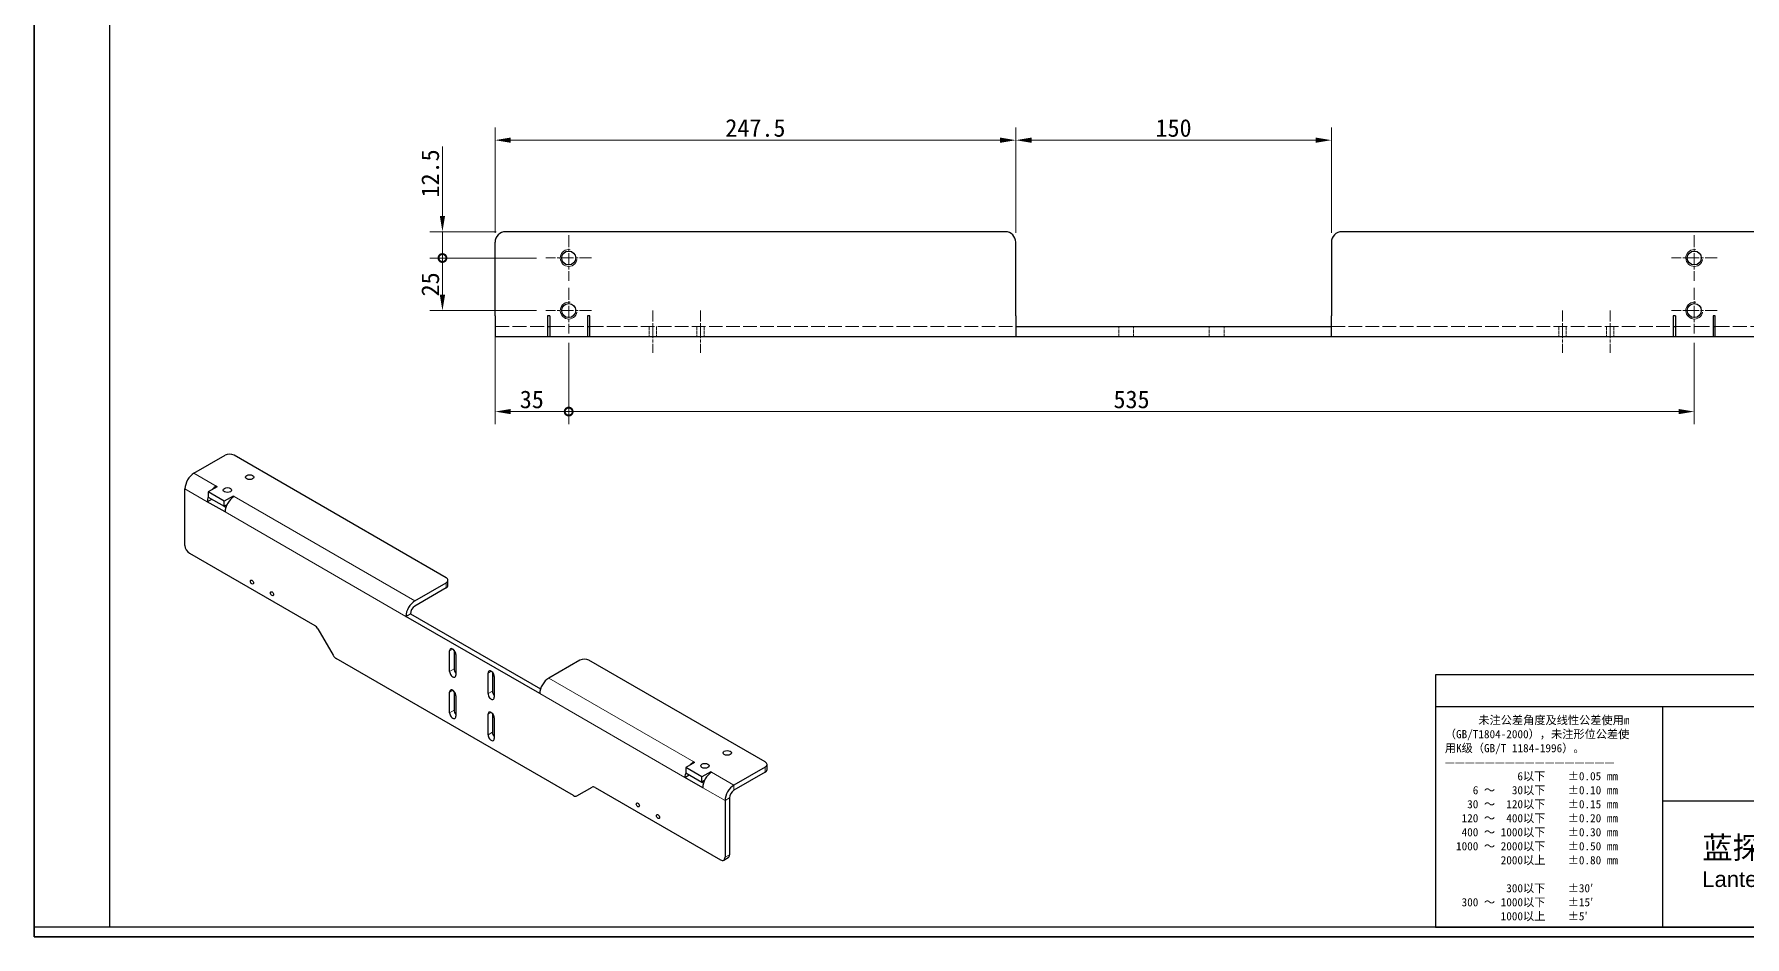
# Model space of a CAD drawing. Header units: millimetres. Extents: x 18 to 1244, y 16 to 875.
# Drawn here: x 18 to 831, y 16 to 446 of the extents above; entities that cross this region are included whole.
import ezdxf
from ezdxf.enums import TextEntityAlignment as Align

# ---------------------------------------------------------------- set-up
doc = ezdxf.new("R2018")
doc.units = ezdxf.units.MM
doc.header["$LTSCALE"] = 3
doc.linetypes.add('CHAIN', pattern=[0.3543, 0.2362, -0.0295, 0.0591, -0.0295])
doc.linetypes.add('DASHED', pattern=[0.2067, 0.1654, -0.0413])
for name, color, linetype, lineweight in [('1', 7, 'Continuous', 18), ('可见 (ISO)', 7, 'Continuous', 25), ('可见窄的 (ISO)', 7, 'Continuous', 18), ('图框 (ISO)', 7, 'Continuous', 35), ('标题 (ISO)', 7, 'Continuous', 25)]:
    doc.layers.add(name, color=color, linetype=linetype, lineweight=lineweight)
for name, color, linetype, lineweight, true_color in [('中心标记 (ISO)', 1, 'CHAIN', 18, 0xff0000), ('中心线 (ISO)', 1, 'CHAIN', 18, 0xff0000), ('尺寸 (ISO)', 7, 'Continuous', 18, 0x008000), ('隐藏 (ISO)', 5, 'DASHED', 18, 0x0000ff)]:
    doc.layers.add(name, color=color, linetype=linetype, lineweight=lineweight, true_color=true_color)
doc.styles.get("Standard").update_dxf_attribs({"font": 'simfang.ttf'})
doc.styles.add('文本样式164', font='SimSun.ttf')
doc.styles.add('最新国标', font='simfang.ttf')
doc.styles.add('注释文本 (ISO)', font='simfang.ttf')
doc.dimstyles.new('默认 (GB)', dxfattribs={"dimscale": 3, "dimtxt": 2.8, "dimasz": 2.5, "dimexe": 2, "dimexo": 1.5, "dimgap": 0.5, "dimtad": 1, "dimtoh": 1, "dimdsep": 46, "dimtxsty": '最新国标', "dimcen": 0.09, "dimdle": 10, "dimclrd": 256, "dimclre": 256, "dimclrt": 256, "dimaunit": 1, "dimadec": 3, "dimazin": 2, "dimtfac": 0.535714, "dimtdec": 3, "dimtmove": 0, "dimatfit": 3, "dimfxl": 0, "dimtolj": 1, "dimlwd": -1, "dimlwe": -1, "dimarcsym": 0})

# ---------------------------------------------------------------- blocks, each defined once
blk = doc.blocks.new('图框 最新国标')
at = {"layer": '图框 (ISO)'}
for p, q in [((6, 7), (6, 291.5)), ((6, 7), (6, 5.5)), ((6, 7), (6, 5.5)), ((414.5, 5.5), (6, 5.5))]:
    blk.add_line(p, q, dxfattribs=at)
at = {"layer": '图框 (ISO)', "color": 7, "linetype": 'Continuous', "lineweight": 25}
for p, q in [((18, 7), (18, 290)), ((413, 7), (6, 7)), ((413, 7), (18, 7))]:
    blk.add_line(p, q, dxfattribs=at)
at = {"layer": '图框 (ISO)', "lineweight": 30}
blk.add_attdef('零件代号', text='', height=2.5, rotation=180, dxfattribs=at).set_placement((35.5, 286), align=Align.MIDDLE_CENTER)
blk = doc.blocks.new('标题栏 最新国标')
at = {"layer": '标题 (ISO)'}
for p, q in [((381.98, -183.84), (196.98, -183.84)), ((196.98, -183.84), (196.98, -223.84)), ((254.48, -183.84), (254.48, -188.84)), ((269.48, -183.84), (269.48, -188.84)), ((289.48, -183.84), (289.48, -188.84)), ((381.98, -223.84), (381.98, -183.84)), ((383.48, -183.84), (383.48, -225.34)), ((281.48, -188.09), (281.48, -184.59)), ((281.48, -184.59), (286.48, -185.34)), ((286.48, -185.34), (286.48, -187.34)), ((196.98, -188.84), (381.98, -188.84)), ((232.98, -188.84), (232.98, -223.84)), ((286.48, -187.34), (281.48, -188.09)), ((321.98, -188.84), (321.98, -223.84)), ((321.98, -193.84), (381.98, -193.84)), ((321.98, -198.84), (381.98, -198.84)), ((351.98, -198.84), (351.98, -208.84)), ((321.98, -203.84), (232.98, -203.84)), ((321.98, -203.84), (381.98, -203.84)), ((321.98, -208.84), (381.98, -208.84)), ((321.98, -218.84), (381.98, -218.84)), ((196.98, -223.84), (381.98, -223.84)), ((383.48, -225.34), (196.98, -225.34))]:
    blk.add_line(p, q, dxfattribs=at)
at = {"layer": '标题 (ISO)', "linetype": 'CHAIN', "ltscale": 5.000333}
blk.add_line((274.98, -184.09), (274.98, -188.59), dxfattribs=at)
at = {"layer": '标题 (ISO)', "linetype": 'CHAIN', "ltscale": 15.834605}
blk.add_line((272.73, -186.34), (286.98, -186.34), dxfattribs=at)
at = {"layer": '标题 (ISO)'}
for radius in [1.75, 1]:
    blk.add_circle((274.98, -186.34), radius, dxfattribs=at)
at = {"layer": '1', "style": '文本样式164'}
for s, p in [('UNIT: mm', (261.98, -186.34)), ('材 料', (299.48, -186.34)), ('设 计', (327.98, -191.34)), ('制 图', (327.98, -196.34)), ('比 例', (327.98, -201.34)), ('重 量', (357.98, -201.34)), ('共 3  张', (336.98, -206.34)), ('第 2  张', (366.98, -206.34))]:
    blk.add_text(s, height=2, dxfattribs=at).set_placement(p, align=Align.MIDDLE_CENTER)
at = {"layer": '标题 (ISO)', "style": '注释文本 (ISO)'}
for s, insert, char_height, attachment_point, line_spacing_factor in [('\\fSimSun|b0|i0;{\\H1.3000;      未注公差角度及线性公差使用m\\P}\\fSimSun|b0|i0;{\\H1.3000;（GB/T1804-2000），未注形位公差使\\P}\\fSimSun|b0|i0;{\\H1.3000;用K级（GB/T 1184-1996）。\\P}\\fSimSun|b0|i0;{\\H1.3000;—————————————————\\P}\\fSimSun|b0|i0;{\\H1.3000;             6以下    ±0.05 mm\\P}\\fSimSun|b0|i0;{\\H1.3000;     6 ～   30以下    ±0.10 mm\\P}\\fSimSun|b0|i0;{\\H1.3000;    30 ～  120以下    ±0.15 mm\\P}\\fSimSun|b0|i0;{\\H1.3000;   120 ～  400以下    ±0.20 mm\\P}\\fSimSun|b0|i0;{\\H1.3000;   400 ～ 1000以下    ±0.30 mm\\P}\\fSimSun|b0|i0;{\\H1.3000;  1000 ～ 2000以下    ±0.50 mm\\P}\\fSimSun|b0|i0;{\\H1.3000;          2000以上    ±0.80 mm\\P}\\fSimSun|b0|i0;{\\H1.3000;\\P}\\fSimSun|b0|i0;{\\H1.3000;           300以下    ±30′\\P}\\fSimSun|b0|i0;{\\H1.3000;   300 ～ 1000以下    ±15′\\P}\\fSimSun|b0|i0;{\\H1.3000;          1000以上    ±5′}', (198.48, -206.63), 1.3, 4, 1.023913), ('\\pxsm0.94;\\fMicrosoft YaHei|b0|i0;{\\H3.5000;蓝探科工业自动化（江苏）有限公司\\P}\\fArial|b0|i0;{\\H2.5000;Lantech Industrial Automation (Jiangsu) Co., Ltd}\\fFangSong|b0|i0;{\\H2.5000;.}', (277.48, -213.84), 2, 5, 0.978695)]:
    blk.add_mtext(s, dxfattribs=dict(at, insert=insert, char_height=char_height, attachment_point=attachment_point, line_spacing_factor=line_spacing_factor))
at = {"layer": '标题 (ISO)', "attachment_point": 5, "style": '注释文本 (ISO)'}
for s, insert, char_height in [('\\fFangSong|b0|i0;零件号', (327.98, -211.84), 2), ('\\fSimSun|b0|i0;{\\H1.6000;未经蓝探科事先书面同意，严禁复制或发布此文件。}', (351.98, -221.34), 1.6)]:
    blk.add_mtext(s, dxfattribs=dict(at, insert=insert, char_height=char_height))
at = {"layer": '标题 (ISO)', "lineweight": 30, "flags": 104}
for tag, height, p in [('材料', 2, (324.48, -186.34)), ('设计人', 2, (357.98, -191.34)), ('库存编号', 3.5, (277.48, -196.34)), ('设计人', 2, (357.98, -196.34)), ('视图比例', 2, (342.98, -201.34)), ('质量\\P3;', 2, (372.98, -201.34)), ('零件代号', 3.5, (357.98, -213.84))]:
    blk.add_attdef(tag, text='', height=height, dxfattribs=at).set_placement(p, align=Align.MIDDLE_CENTER)
blk = doc.blocks.new('*D11')
at = {"layer": 'Defpoints', "color": 0, "transparency": 16777216}
for p in [(484.54, 395.13), (237.04, 346.63), (484.54, 346.63)]:
    blk.add_point(p, dxfattribs=at)
at = {"layer": '尺寸 (ISO)', "color": 116, "true_color": 0x00803f, "transparency": 16777216}
for p, q in [((237.04, 351.13), (237.04, 401.13)), ((484.54, 351.13), (484.54, 401.13)), ((244.54, 395.13), (477.04, 395.13))]:
    blk.add_line(p, q, dxfattribs=at)
for points in [[(244.54, 396.38), (244.54, 393.88), (237.04, 395.13)], [(477.04, 396.38), (477.04, 393.88), (484.54, 395.13)]]:
    blk.add_solid(points, dxfattribs=at)
at = {"layer": '尺寸 (ISO)', "transparency": 16777216, "insert": (360.79, 400.9), "char_height": 8.4, "attachment_point": 5, "style": '最新国标'}
blk.add_mtext('\\A1;247.5', dxfattribs=at)
blk = doc.blocks.new('*D12')
at = {"layer": 'Defpoints', "color": 0, "transparency": 16777216}
for p in [(634.54, 395.13), (484.54, 346.63), (634.54, 346.63)]:
    blk.add_point(p, dxfattribs=at)
at = {"layer": '尺寸 (ISO)', "color": 116, "true_color": 0x00803f, "transparency": 16777216}
for p, q in [((484.54, 351.13), (484.54, 401.13)), ((634.54, 351.13), (634.54, 401.13)), ((492.04, 395.13), (627.04, 395.13))]:
    blk.add_line(p, q, dxfattribs=at)
for points in [[(492.04, 396.38), (492.04, 393.88), (484.54, 395.13)], [(627.04, 396.38), (627.04, 393.88), (634.54, 395.13)]]:
    blk.add_solid(points, dxfattribs=at)
at = {"layer": '尺寸 (ISO)', "transparency": 16777216, "insert": (559.54, 400.88), "char_height": 8.4, "attachment_point": 5, "style": '最新国标'}
blk.add_mtext('\\A1;150', dxfattribs=at)
blk = doc.blocks.new('_DotSmall')
at = {"color": 0, "linetype": 'ByBlock', "const_width": 0.5}
blk.add_lwpolyline([(-0.0625, 0, 1), (0.0625, 0, 1)], format="xyb", close=True, dxfattribs=at)
blk = doc.blocks.new('*D13')
at = {"layer": 'Defpoints', "color": 0, "transparency": 16777216}
for p in [(237.04, 311.63), (272.04, 303.31), (272.04, 266.13)]:
    blk.add_point(p, dxfattribs=at)
at = {"layer": '尺寸 (ISO)', "color": 116, "true_color": 0x00803f, "transparency": 16777216}
for p, q in [((237.04, 307.13), (237.04, 260.13)), ((272.04, 298.81), (272.04, 260.13)), ((244.54, 266.13), (272.04, 266.13))]:
    blk.add_line(p, q, dxfattribs=at)
blk.add_solid([(244.54, 267.38), (244.54, 264.88), (237.04, 266.13)], dxfattribs=at)
at = {"layer": '尺寸 (ISO)', "color": 116, "true_color": 0x00803f, "transparency": 16777216, "xscale": 7.5, "yscale": 7.5, "zscale": 7.5}
blk.add_blockref('_DotSmall', (272.04, 266.13), dxfattribs=at)
at = {"layer": '尺寸 (ISO)', "transparency": 16777216, "insert": (254.51, 271.88), "char_height": 8.4, "attachment_point": 5, "style": '最新国标'}
blk.add_mtext('\\A1;35', dxfattribs=at)
blk = doc.blocks.new('*D15')
at = {"layer": 'Defpoints', "color": 0, "transparency": 16777216}
for p in [(272.04, 303.31), (807.04, 303.31), (807.04, 266.13)]:
    blk.add_point(p, dxfattribs=at)
at = {"layer": '尺寸 (ISO)', "color": 116, "true_color": 0x00803f, "transparency": 16777216}
for p, q in [((272.04, 298.81), (272.04, 260.13)), ((807.04, 298.81), (807.04, 260.13)), ((272.04, 266.13), (799.54, 266.13))]:
    blk.add_line(p, q, dxfattribs=at)
blk.add_solid([(799.54, 267.38), (799.54, 264.88), (807.04, 266.13)], dxfattribs=at)
at = {"layer": '尺寸 (ISO)', "color": 116, "true_color": 0x00803f, "transparency": 16777216, "xscale": 7.5, "yscale": 7.5, "zscale": 7.5, "rotation": 180}
blk.add_blockref('_DotSmall', (272.04, 266.13), dxfattribs=at)
at = {"layer": '尺寸 (ISO)', "transparency": 16777216, "insert": (539.57, 271.88), "char_height": 8.4, "attachment_point": 5, "style": '最新国标'}
blk.add_mtext('\\A1;535', dxfattribs=at)
blk = doc.blocks.new('*D16')
at = {"layer": 'Defpoints', "color": 0, "transparency": 16777216}
for p in [(212.04, 339.13), (261.22, 339.13), (261.22, 314.13)]:
    blk.add_point(p, dxfattribs=at)
at = {"layer": '尺寸 (ISO)', "color": 116, "true_color": 0x00803f, "transparency": 16777216}
for p, q in [((256.72, 339.13), (206.04, 339.13)), ((212.04, 321.63), (212.04, 339.13)), ((256.72, 314.13), (206.04, 314.13))]:
    blk.add_line(p, q, dxfattribs=at)
blk.add_solid([(210.79, 321.63), (213.29, 321.63), (212.04, 314.13)], dxfattribs=at)
at = {"layer": '尺寸 (ISO)', "color": 116, "true_color": 0x00803f, "transparency": 16777216, "xscale": 7.5, "yscale": 7.5, "zscale": 7.5, "rotation": 90}
blk.add_blockref('_DotSmall', (212.04, 339.13), dxfattribs=at)
at = {"layer": '尺寸 (ISO)', "transparency": 16777216, "insert": (206.29, 326.6), "char_height": 8.4, "attachment_point": 5, "rotation": 90, "style": '最新国标'}
blk.add_mtext('\\A1;25', dxfattribs=at)
blk = doc.blocks.new('*D17')
at = {"layer": 'Defpoints', "color": 0, "transparency": 16777216}
for p in [(212.04, 351.63), (242.04, 351.63), (261.22, 339.13)]:
    blk.add_point(p, dxfattribs=at)
at = {"layer": '尺寸 (ISO)', "color": 116, "true_color": 0x00803f, "transparency": 16777216}
for p, q in [((212.04, 359.13), (212.04, 392.05)), ((237.54, 351.63), (206.04, 351.63)), ((212.04, 339.13), (212.04, 351.63)), ((256.72, 339.13), (206.04, 339.13)), ((212.04, 339.13), (212.04, 331.63))]:
    blk.add_line(p, q, dxfattribs=at)
blk.add_solid([(210.79, 359.13), (213.29, 359.13), (212.04, 351.63)], dxfattribs=at)
at = {"layer": '尺寸 (ISO)', "color": 116, "true_color": 0x00803f, "transparency": 16777216, "xscale": 7.5, "yscale": 7.5, "zscale": 7.5, "rotation": 90}
blk.add_blockref('_DotSmall', (212.04, 339.13), dxfattribs=at)
at = {"layer": '尺寸 (ISO)', "transparency": 16777216, "insert": (206.27, 379.34), "char_height": 8.4, "attachment_point": 5, "rotation": 90, "style": '最新国标'}
blk.add_mtext('\\A1;12.5', dxfattribs=at)

msp = doc.modelspace()

# ---------------------------------------------------------------- linework, layer by layer
at = {"layer": '中心标记 (ISO)', "ltscale": 8.018003}
for p, q in [((272.041, 349.956), (272.041, 328.309)), ((807.041, 349.956), (807.041, 328.309)), ((282.865, 339.133), (261.218, 339.133)), ((817.865, 339.133), (796.218, 339.133)), ((272.041, 324.956), (272.041, 303.309)), ((807.041, 324.956), (807.041, 303.309)), ((282.865, 314.133), (261.218, 314.133)), ((817.865, 314.133), (796.218, 314.133))]:
    msp.add_line(p, q, dxfattribs=at)
at = {"layer": '中心线 (ISO)', "ltscale": 7.407949}
for p, q in [((312.041, 314.133), (312.041, 294.133)), ((334.641, 314.133), (334.641, 294.133)), ((744.441, 314.133), (744.441, 294.133)), ((767.041, 314.133), (767.041, 294.133))]:
    msp.add_line(p, q, dxfattribs=at)
at = {"layer": '可见 (ISO)'}
for p, q in [((479.541, 351.633), (242.041, 351.633)), ((837.041, 351.633), (639.541, 351.633)), ((237.041, 311.633), (237.041, 346.633)), ((484.541, 311.633), (484.541, 346.633)), ((634.541, 346.633), (634.541, 311.633)), ((237.041, 311.633), (237.041, 301.633)), ((263.041, 311.633), (262.041, 311.633)), ((262.041, 311.633), (262.041, 301.633)), ((263.041, 311.633), (263.041, 301.633)), ((281.041, 311.633), (281.041, 301.633)), ((282.041, 311.633), (281.041, 311.633)), ((282.041, 301.633), (282.041, 311.633)), ((484.541, 311.633), (484.541, 301.633)), ((634.541, 301.633), (634.541, 311.633)), ((798.041, 311.633), (797.041, 311.633)), ((797.041, 311.633), (797.041, 301.633)), ((798.041, 311.633), (798.041, 301.633)), ((816.041, 311.633), (816.041, 301.633)), ((817.041, 311.633), (816.041, 311.633)), ((817.041, 301.633), (817.041, 311.633)), ((262.041, 301.633), (237.041, 301.633)), ((262.041, 306.633), (263.041, 306.633)), ((263.041, 301.633), (262.041, 301.633)), ((281.041, 301.633), (263.041, 301.633)), ((281.041, 306.633), (282.041, 306.633)), ((282.041, 301.633), (281.041, 301.633)), ((484.541, 301.633), (282.041, 301.633)), ((484.541, 306.633), (634.541, 306.633)), ((634.541, 301.633), (484.541, 301.633)), ((797.041, 301.633), (634.541, 301.633)), ((797.041, 306.633), (798.041, 306.633)), ((798.041, 301.633), (797.041, 301.633)), ((816.041, 301.633), (798.041, 301.633)), ((816.041, 306.633), (817.041, 306.633)), ((817.041, 301.633), (816.041, 301.633)), ((842.041, 301.633), (817.041, 301.633)), ((93.899, 236.785), (108.748, 245.358)), ((213.754, 187.183), (112.991, 245.358)), ((89.656, 202.492), (89.656, 229.437)), ((104.93, 230.416), (100.687, 227.967)), ((100.687, 227.967), (100.687, 225.517)), ((108.324, 223.558), (100.687, 227.967)), ((104.93, 230.416), (104.506, 230.661)), ((104.506, 230.661), (104.506, 230.171)), ((100.263, 223.313), (102.384, 224.538)), ((108.748, 218.414), (100.263, 223.313)), ((100.687, 225.517), (108.324, 221.108)), ((112.567, 226.007), (108.324, 223.558)), ((108.324, 221.108), (108.324, 223.558)), ((109.597, 221.843), (108.324, 221.108)), ((108.324, 221.108), (109.124, 220.646)), ((112.567, 226.007), (112.567, 225.493)), ((112.991, 225.762), (112.567, 226.007)), ((91.778, 198.818), (151.357, 164.42)), ((198.904, 176.16), (213.754, 184.733)), ((213.754, 182.284), (198.904, 173.711)), ((214.632, 183.509), (214.632, 185.958)), ((152.857, 162.837), (160.099, 150.292)), ((194.662, 168.812), (196.783, 170.036)), ((258.301, 132.069), (194.662, 168.812)), ((196.783, 170.036), (258.677, 134.302)), ((274.393, 83.587), (161.599, 148.708)), ((215.451, 142.602), (215.451, 152.4)), ((217.572, 152.725), (217.572, 143.827)), ((218.421, 150.685), (218.421, 140.888)), ((277.393, 147.991), (262.544, 139.418)), ((365.428, 99.614), (281.636, 147.991)), ((233.694, 132.069), (233.694, 141.867)), ((235.815, 142.192), (235.815, 133.294)), ((236.664, 140.153), (236.664, 130.355)), ((215.451, 123.006), (215.451, 132.804)), ((217.572, 133.129), (217.572, 124.231)), ((218.421, 131.09), (218.421, 121.292)), ((233.694, 112.473), (233.694, 122.271)), ((235.815, 122.596), (235.815, 113.698)), ((236.664, 120.557), (236.664, 110.759)), ((331.911, 99.369), (327.669, 96.919)), ((331.911, 99.369), (331.487, 99.614)), ((331.487, 99.614), (331.487, 99.124)), ((366.307, 95.939), (366.307, 98.389)), ((327.244, 92.265), (329.366, 93.49)), ((335.73, 87.366), (327.244, 92.265)), ((327.669, 96.919), (327.669, 94.47)), ((335.305, 92.51), (327.669, 96.919)), ((327.669, 94.47), (335.305, 90.061)), ((339.548, 94.96), (335.305, 92.51)), ((335.305, 90.061), (335.305, 92.51)), ((336.578, 90.795), (335.305, 90.061)), ((335.305, 90.061), (336.105, 89.599)), ((339.548, 94.96), (339.548, 94.445)), ((339.972, 94.715), (339.548, 94.96)), ((365.428, 97.164), (350.579, 88.591)), ((365.428, 94.715), (350.579, 86.141)), ((275.893, 83.438), (283.136, 87.62)), ((284.636, 87.471), (344.215, 53.073)), ((348.458, 82.467), (348.458, 55.523)), ((346.336, 81.242), (346.336, 54.298)), ((345.715, 52.925), (347.836, 54.149))]:
    msp.add_line(p, q, dxfattribs=at)
for centre in [(272.041, 339.133), (807.041, 339.133), (272.041, 314.133), (807.041, 314.133)]:
    msp.add_circle(centre, 3.324, dxfattribs=at)
for centre, start, end in [((242.041, 346.633), 90, 180), ((479.541, 346.633), 0, 90), ((639.541, 346.633), 90, 180)]:
    msp.add_arc(centre, 5, start, end, dxfattribs=at)
for centre, major_axis, start_param, end_param in [((110.87, 244.134), (3, 0), 0.7853982, 2.3561945), ((93.899, 231.886), (3, 5.196), 0.7853982, 2.3561945), ((104.506, 225.762), (3, 5.196), 0.7853982, 1.236425), ((104.506, 225.762), (3, 5.196), 1.9051677, 2.3561945), ((112.991, 220.863), (-3, -5.196), 3.9269908, 5.4977871), ((91.778, 201.267), (-1.5, 2.598), 0.7853982, 2.3561945), ((211.632, 185.958), (3, 0), 5.4977871, 7.0685835), ((211.632, 183.509), (3, 0), 5.4977871, 6.2831853), ((198.904, 171.261), (3, 5.196), 0.7853982, 2.3561945), ((198.904, 171.261), (-1.5, -2.598), 3.9269908, 5.4977871), ((151.357, 161.971), (-1.5, 2.598), 4.712389, 5.4977871), ((161.599, 151.158), (-1.5, 2.598), 1.5707963, 2.3561945), ((216.936, 151.543), (-1.05, 1.819), 3.9269908, 7.0685835), ((279.515, 146.766), (3, 0), 0.7853982, 2.3561945), ((216.936, 141.745), (1.05, -1.819), 3.9269908, 7.0685835), ((219.057, 142.97), (1.05, -1.819), 3.9269908, 5.0548761), ((235.179, 141.01), (-1.05, 1.819), 3.9269908, 7.0685835), ((262.544, 134.519), (-3, -5.196), 3.9269908, 5.4977871), ((216.936, 131.947), (-1.05, 1.819), 3.9269908, 7.0685835), ((235.179, 131.212), (1.05, -1.819), 3.9269908, 7.0685835), ((237.3, 132.437), (1.05, -1.819), 3.9269908, 5.0548761), ((216.936, 122.149), (1.05, -1.819), 3.9269908, 7.0685835), ((219.057, 123.374), (1.05, -1.819), 3.9269908, 5.0548761), ((235.179, 121.414), (-1.05, 1.819), 3.9269908, 7.0685835), ((235.179, 111.616), (1.05, -1.819), 3.9269908, 7.0685835), ((237.3, 112.841), (1.05, -1.819), 3.9269908, 5.0548761), ((331.487, 94.715), (3, 5.196), 0.7853982, 1.236425), ((363.307, 98.389), (3, 0), 5.4977871, 7.0685835), ((331.487, 94.715), (3, 5.196), 1.9051677, 2.3561945), ((339.972, 89.816), (-3, -5.196), 3.9269908, 5.4977871), ((363.307, 95.939), (3, 0), 5.4977871, 6.2831853), ((274.393, 86.036), (1.5, -2.598), 5.4977871, 6.2831853), ((284.636, 85.022), (-1.5, 2.598), 5.4977871, 6.2831853), ((350.579, 83.692), (-3, -5.196), 3.9269908, 5.4977871), ((350.579, 83.692), (-1.5, -2.598), 3.9269908, 5.4977871), ((344.215, 55.523), (1.5, -2.598), 5.4977871, 7.0685835), ((346.336, 56.748), (1.5, -2.598), 0, 0.7853982)]:
    msp.add_ellipse(centre, major_axis=major_axis, ratio=0.5773503, start_param=start_param, end_param=end_param, dxfattribs=at)
for centre, major_axis in [((120.416, 234.948), (-1.994, 0)), ((109.809, 228.824), (-1.994, 0)), ((121.476, 185.101), (0.525, -0.909)), ((131.065, 179.565), (0.525, -0.909)), ((336.79, 97.777), (-1.994, 0)), ((347.397, 103.9), (-1.994, 0)), ((304.928, 79.185), (0.525, -0.909)), ((314.516, 73.649), (0.525, -0.909))]:
    msp.add_ellipse(centre, major_axis=major_axis, ratio=0.5773503, dxfattribs=at)
at = {"layer": '可见窄的 (ISO)'}
for p, q in [((104.506, 230.661), (93.899, 236.785)), ((100.263, 223.313), (89.656, 229.437)), ((198.904, 176.16), (112.991, 225.762)), ((194.662, 168.812), (108.748, 218.414)), ((213.754, 184.733), (213.754, 182.284)), ((215.451, 152.4), (216.936, 153.257)), ((215.451, 142.602), (217.572, 143.827)), ((233.694, 141.867), (235.179, 142.725)), ((331.487, 99.614), (262.544, 139.418)), ((215.451, 132.804), (216.936, 133.662)), ((233.694, 132.069), (235.815, 133.294)), ((327.244, 92.265), (258.301, 132.069)), ((215.451, 123.006), (217.572, 124.231)), ((233.694, 122.271), (235.179, 123.129)), ((233.694, 112.473), (235.815, 113.698)), ((350.579, 88.591), (339.972, 94.715)), ((365.428, 97.164), (365.428, 94.715)), ((346.336, 81.242), (335.73, 87.366)), ((348.458, 82.467), (346.336, 81.242)), ((350.579, 86.141), (350.579, 88.591)), ((348.458, 55.523), (346.336, 54.298))]:
    msp.add_line(p, q, dxfattribs=at)
for centre in [(272.041, 339.133), (807.041, 339.133), (272.041, 314.133), (807.041, 314.133)]:
    msp.add_arc(centre, 4, 80, 350, dxfattribs=at)
at = {"layer": '隐藏 (ISO)', "ltscale": 13.438693}
for p, q in [((237.041, 306.633), (262.041, 306.633)), ((817.041, 306.633), (842.041, 306.633))]:
    msp.add_line(p, q, dxfattribs=at)
at = {"layer": '隐藏 (ISO)', "ltscale": 14.513788}
for p, q in [((263.041, 306.633), (281.041, 306.633)), ((798.041, 306.633), (816.041, 306.633))]:
    msp.add_line(p, q, dxfattribs=at)
at = {"layer": '隐藏 (ISO)', "ltscale": 13.062409}
msp.add_line((282.041, 306.633), (484.541, 306.633), dxfattribs=at)
at = {"layer": '隐藏 (ISO)', "ltscale": 3.174394}
for p, q in [((310.291, 306.633), (310.291, 301.633)), ((313.791, 306.633), (313.791, 301.633)), ((332.891, 306.633), (332.891, 301.633)), ((336.391, 306.633), (336.391, 301.633)), ((533.541, 301.633), (533.541, 306.633)), ((540.541, 301.633), (540.541, 306.633)), ((576.541, 301.633), (576.541, 306.633)), ((583.541, 301.633), (583.541, 306.633)), ((742.691, 306.633), (742.691, 301.633)), ((746.191, 306.633), (746.191, 301.633)), ((765.291, 306.633), (765.291, 301.633)), ((768.791, 306.633), (768.791, 301.633))]:
    msp.add_line(p, q, dxfattribs=at)
at = {"layer": '隐藏 (ISO)', "ltscale": 13.102725}
msp.add_line((634.541, 306.633), (797.041, 306.633), dxfattribs=at)

# ---------------------------------------------------------------- block references
at = {"xscale": 3, "yscale": 3, "zscale": 3}
msp.add_blockref('图框 最新国标', (0, 0), dxfattribs=at)
ref = msp.add_blockref('标题栏 最新国标', (93.052, 692.533), dxfattribs=dict(xscale=3, yscale=3, zscale=3))
lines = msp.add_mtext('1572161A01', dxfattribs={"layer": '标题 (ISO)', "insert": (1167, 51), "char_height": 2.5, "attachment_point": 1})
ref.add_attrib('零件代号', '', (1167, 51), dxfattribs={"flags": 104}).embed_mtext(lines)
lines = msp.add_mtext('气缸安装板', dxfattribs={"layer": '标题 (ISO)', "insert": (925.5, 103.5), "char_height": 2.5, "attachment_point": 1})
ref.add_attrib('库存编号', '', (925.5, 103.5), dxfattribs={"flags": 104}).embed_mtext(lines)
lines = msp.add_mtext('无', dxfattribs={"layer": '标题 (ISO)', "insert": (1212, 88.5), "char_height": 2.5, "attachment_point": 1})
ref.add_attrib('质量\\P3;', '', (1212, 88.5), dxfattribs={"flags": 104}).embed_mtext(lines)
lines = msp.add_mtext('1 : 3', dxfattribs={"layer": '标题 (ISO)', "insert": (1122, 88.5), "char_height": 2.5, "attachment_point": 1})
ref.add_attrib('视图比例', '', (1122, 88.5), dxfattribs={"flags": 104}).embed_mtext(lines)
lines = msp.add_mtext('LIA012', dxfattribs={"layer": '标题 (ISO)', "insert": (1167, 118.5), "char_height": 2.5, "attachment_point": 1})
ref.add_attrib('设计人', '', (1167, 118.5), dxfattribs={"flags": 104}).embed_mtext(lines)
lines = msp.add_mtext('LIA012', dxfattribs={"layer": '标题 (ISO)', "insert": (1167, 103.5), "char_height": 2.5, "attachment_point": 1})
ref.add_attrib('设计人', '', (1167, 103.5), dxfattribs={"flags": 104}).embed_mtext(lines)
lines = msp.add_mtext('SUS304', dxfattribs={"layer": '标题 (ISO)', "insert": (1066.5, 133.5), "char_height": 2.5, "attachment_point": 1})
ref.add_attrib('材料', '', (1066.5, 133.5), dxfattribs={"flags": 104}).embed_mtext(lines)

# ---------------------------------------------------------------- dimensions: what is measured, and where the dimension line sits
at = {"layer": '尺寸 (ISO)', "color": 116, "true_color": 0x00803f}
for base, p1, p2, picture, middle in [((484.541, 395.133), (237.041, 346.633), (484.541, 346.633), '*D11', (360.791, 395.133)), ((634.541, 395.133), (484.541, 346.633), (634.541, 346.633), '*D12', (559.541, 395.133))]:
    dim = msp.add_linear_dim(base=base, p1=p1, p2=p2, dimstyle='默认 (GB)', override={"dimgap": 0.5, "dimtoh": 0, "dimdec": 2, "dimtol": 0, "dimlim": 0, "dimtp": 0, "dimtm": 0, "dimtdec": 3, "dimtofl": 0, "dimatfit": 1}, dxfattribs=at)
    dim.commit()
    dim.dimension.update_dxf_attribs({"geometry": picture, "text_midpoint": middle, "dimtype": 160})
for base, p1, p2, angle, override, picture, middle in [((212.041, 351.633), (261.218, 339.133), (242.041, 351.633), 90, {"dimgap": 0.5, "dimtoh": 0, "dimdec": 2, "dimblk1": 'DotSmall', "dimsah": 1, "dimdle": 0, "dimtol": 0, "dimlim": 0, "dimtp": 0, "dimtm": 0, "dimtdec": 3, "dimtofl": 1, "dimatfit": 1}, '*D17', (212.041, 379.341)), ((212.041, 339.133), (261.218, 314.133), (261.218, 339.133), 90, {"dimgap": 0.5, "dimtoh": 0, "dimdec": 2, "dimblk2": 'DotSmall', "dimsah": 1, "dimdle": 0, "dimtol": 0, "dimlim": 0, "dimtp": 0, "dimtm": 0, "dimtdec": 3, "dimtofl": 0, "dimatfit": 1}, '*D16', (212.041, 326.603)), ((272.041, 266.133), (237.041, 311.633), (272.041, 303.309), 180, {"dimgap": 0.5, "dimtoh": 0, "dimdec": 2, "dimblk2": 'DotSmall', "dimsah": 1, "dimdle": 0, "dimtol": 0, "dimlim": 0, "dimtp": 0, "dimtm": 0, "dimtdec": 3, "dimtofl": 0, "dimatfit": 1}, '*D13', (254.511, 266.133)), ((807.041, 266.133), (272.041, 303.309), (807.041, 303.309), 180, {"dimgap": 0.5, "dimtoh": 0, "dimdec": 2, "dimblk1": 'DotSmall', "dimsah": 1, "dimdle": 0, "dimtol": 0, "dimlim": 0, "dimtp": 0, "dimtm": 0, "dimtdec": 3, "dimtofl": 0, "dimatfit": 1}, '*D15', (539.571, 266.133))]:
    dim = msp.add_linear_dim(base=base, p1=p1, p2=p2, angle=angle, dimstyle='默认 (GB)', override=override, dxfattribs=at)
    dim.commit()
    dim.dimension.update_dxf_attribs({"geometry": picture, "text_midpoint": middle, "dimtype": 160})

doc.saveas('drawing.dxf')
